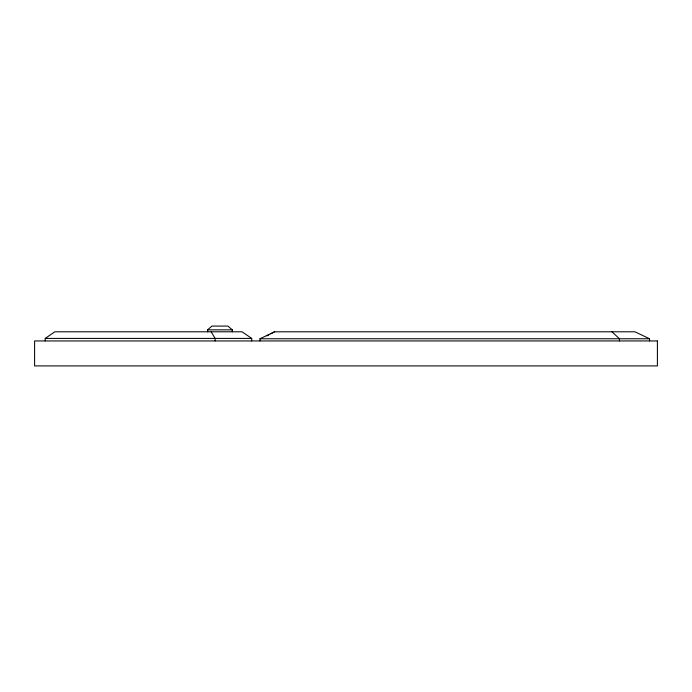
<?xml version="1.0" encoding="UTF-8"?>
<svg xmlns="http://www.w3.org/2000/svg" width="692" height="692" viewBox="0 0 692 692"><rect width="100%" height="100%" fill="white"/><g stroke="black" fill="none" stroke-linecap="round" stroke-linejoin="round"><path stroke-width="1.04" d="M207.669 331.797L207.669 329.842L211.89 326.088L227.884 326.088L232.313 329.842L232.313 331.797M45.222 340.94L45.222 338.423L54.85 331.797L242.07 331.797L251.698 338.423L251.698 340.94M266.982 335.888L268.842 334.867M270.693 333.847L274.404 331.797L634.936 331.797L649.572 338.76L649.572 340.94M259.967 340.94L259.967 338.76L274.612 331.797M207.669 329.842L232.313 329.842M45.222 338.423L251.698 338.423M259.967 338.76L649.572 338.76M611.927 331.797L619.452 338.76L619.452 340.94M211.147 331.797L215.134 338.423L215.134 340.94M657.4 340.94L34.6 340.94L34.6 365.912L657.4 365.912L657.4 340.94"/></g></svg>
